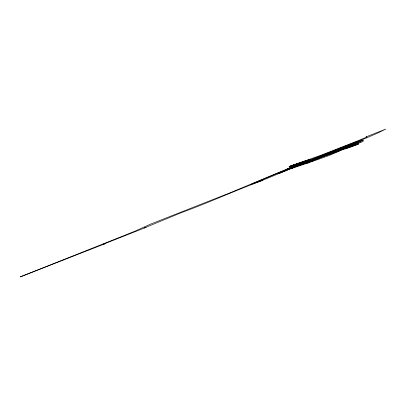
<?xml version="1.0" encoding="UTF-8"?>
<svg xmlns="http://www.w3.org/2000/svg" width="406" height="406" viewBox="0 0 406 406"><rect width="100%" height="100%" fill="white"/><g stroke="black" fill="none" stroke-linecap="round" stroke-linejoin="round"><path stroke-width="0.61" d="M278.521 173.707L305.941 162.334M294.015 164.856L288.991 166.917L296.73 164.506M324.841 155.945L307.469 163.192L327.967 155.924L339.345 151.154L310.884 160.639L291.899 168.388L308.403 162.801M301.536 162.608L292.812 166.216L306.449 160.725L289.843 166.216L321.029 155.229L359.051 140.319L366.831 137.04L366.014 136.913L385.7 129.123L378.301 132.818L366.552 137.893L332.027 151.56L260.084 181.36C233.623 191.19 207.897 202.959 181.345 212.663L144.455 227.898L146.074 227.36L103.555 244.138L105.504 243.549L20.3 276.877L123.246 235.896L135.173 231.065L150.459 224.173L229.963 192.84L310.093 159.421L304.779 161.167L292.274 166.374L293.228 166.044M336.939 151.677L345.836 148.017M345.252 148.875L354.225 145.191L319.715 156.838M352.844 145.658L363.279 141.364L329.636 152.737L312.635 159.776L352.022 146.602L358.625 144.013L350.002 146.926M321.329 156.929L332.057 152.996M327.515 154.848L336.65 151.118M342.953 148.992L353.443 144.688M319.892 157.416L328.946 153.722M293.624 164.988L304.744 161.177M287.113 168.901L357.869 141.329M307.525 161.679L281.8 171.444L250.933 184.431L262.545 180.335M306.586 160.872L300.049 163.116M294.847 165.526L297.573 164.592M298.07 165.826L314.513 160.253M315.782 158.467L324.404 155.574M363.329 140.166L352.997 144.394L335.95 150.164L348.531 145.181L363.329 140.166"/></g></svg>
